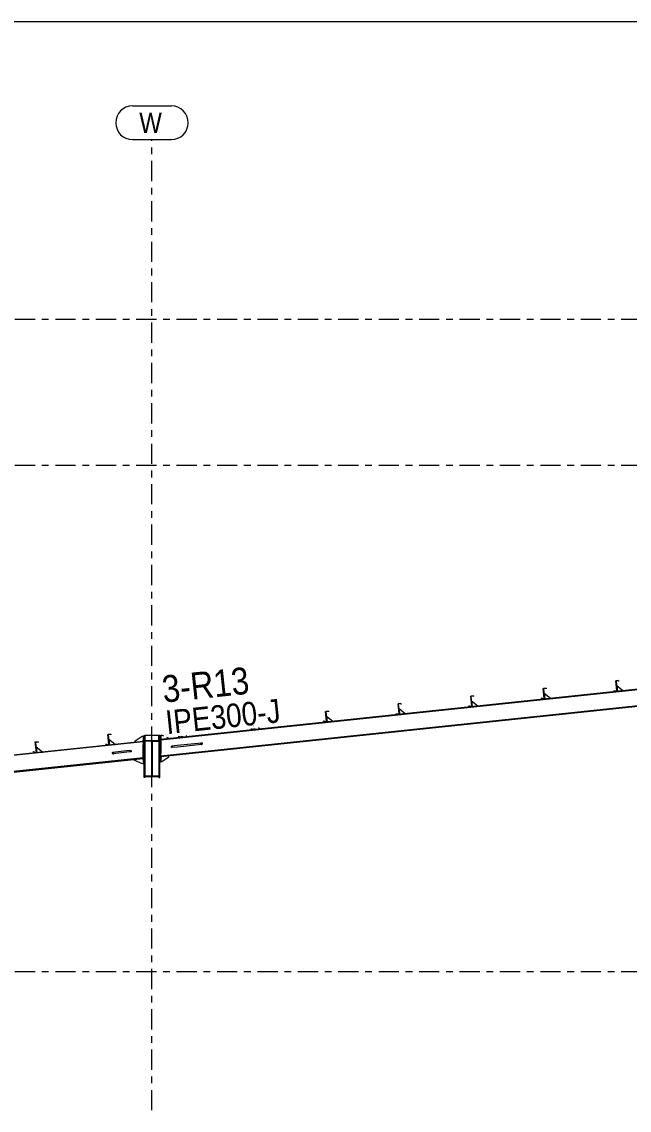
# Model space of a CAD drawing. Header units: millimetres. Extents: x -49 to 773, y -79 to 495.
# Drawn here: x 39 to 129.2, y 333.6 to 495.2 of the extents above; entities that cross this region are included whole.
import ezdxf

# ---------------------------------------------------------------- set-up
doc = ezdxf.new("R2010")
doc.units = ezdxf.units.MM
for name, pattern in [('XKITLINE00', [0]), ('XKITLINE02', [4, 2, -2]), ('XKITLINE03', [6, 3, -1, 1, -1])]:
    doc.linetypes.add(name, pattern=pattern)
for name, color, linetype, lineweight in [('DrawingSheet', 5, 'Continuous', 0), ('Part', 2, 'Continuous', 0), ('PartMark', 7, 'Continuous', 0), ('S-grid', 1, 'Continuous', 0)]:
    doc.layers.add(name, color=color, linetype=linetype, lineweight=lineweight)
doc.styles.add('ARIAL', font='ARIAL.TTF')

# ---------------------------------------------------------------- blocks, each defined once
blk = doc.blocks.new('*A252')
at = {"layer": 'Part'}
blk.add_hatch(color=3, dxfattribs=at).paths.add_polyline_path([(94.89, 393.95), (95.3, 393.99), (95.32, 393.87), (95.3, 393.87), (95.29, 393.98), (94.91, 393.93), (95.06, 392.44), (94.65, 392.4), (94.64, 392.52), (94.65, 392.52), (94.66, 392.41), (95.05, 392.45)], flags=17)
blk = doc.blocks.new('*A253')
at = {"layer": 'Part'}
blk.add_hatch(color=3, dxfattribs=at).paths.add_polyline_path([(73.34, 391.68), (73.76, 391.72), (73.77, 391.59), (73.75, 391.59), (73.74, 391.7), (73.36, 391.66), (73.52, 390.17), (73.1, 390.13), (73.09, 390.25), (73.1, 390.25), (73.11, 390.14), (73.5, 390.18)], flags=17)
blk = doc.blocks.new('*A254')
at = {"layer": 'Part'}
blk.add_hatch(color=3, dxfattribs=at).paths.add_polyline_path([(105.66, 395.08), (106.08, 395.13), (106.09, 395), (106.08, 395), (106.06, 395.11), (105.68, 395.07), (105.84, 393.58), (105.42, 393.53), (105.41, 393.66), (105.42, 393.66), (105.44, 393.55), (105.82, 393.59)], flags=17)
blk = doc.blocks.new('*A255')
at = {"layer": 'Part'}
blk.add_hatch(color=3, dxfattribs=at).paths.add_polyline_path([(84.12, 392.81), (84.53, 392.86), (84.54, 392.73), (84.53, 392.73), (84.52, 392.84), (84.13, 392.8), (84.29, 391.31), (83.88, 391.26), (83.86, 391.39), (83.88, 391.39), (83.89, 391.28), (84.27, 391.32)], flags=17)
blk = doc.blocks.new('*A256')
at = {"layer": 'Part'}
blk.add_hatch(color=3, dxfattribs=at).paths.add_polyline_path([(62.57, 390.54), (62.98, 390.58), (63, 390.46), (62.98, 390.46), (62.97, 390.57), (62.58, 390.53), (62.74, 389.03), (62.33, 388.99), (62.31, 389.11), (62.33, 389.11), (62.34, 389.01), (62.73, 389.05)], flags=17)
blk = doc.blocks.new('*A257')
at = {"layer": 'Part'}
blk.add_hatch(color=3, dxfattribs=at).paths.add_polyline_path([(65.77, 388.1), (65.83, 388.07), (65.86, 388.02), (65.84, 387.97), (65.79, 387.92), (65.71, 387.9), (65.62, 387.9), (65.56, 387.94), (65.53, 387.99), (65.55, 388.04), (65.6, 388.08), (65.68, 388.11)], flags=17)
blk = doc.blocks.new('*A258')
at = {"layer": 'Part'}
blk.add_hatch(color=3, dxfattribs=at).paths.add_polyline_path([(57.29, 383.07), (57.29, 383.17), (59.38, 383.17), (59.38, 383.07)], flags=17)
blk = doc.blocks.new('*A259')
at = {"layer": 'Part'}
blk.add_hatch(color=3, dxfattribs=at).paths.add_polyline_path([(57.29, 388.38), (57.29, 388.48), (59.38, 388.48), (59.38, 388.38)], flags=17)
blk = doc.blocks.new('*A260')
at = {"layer": 'Part'}
blk.add_hatch(color=3, dxfattribs=at).paths.add_polyline_path([(73.34, 391.68), (73.76, 391.72), (73.77, 391.59), (73.75, 391.59), (73.74, 391.7), (73.36, 391.66), (73.52, 390.17), (73.1, 390.13), (73.09, 390.25), (73.1, 390.25), (73.11, 390.14), (73.5, 390.18)], flags=17)
blk = doc.blocks.new('*A261')
at = {"layer": 'Part'}
blk.add_hatch(color=3, dxfattribs=at).paths.add_polyline_path([(94.89, 393.95), (95.3, 393.99), (95.32, 393.87), (95.3, 393.87), (95.29, 393.98), (94.91, 393.93), (95.06, 392.44), (94.65, 392.4), (94.64, 392.52), (94.65, 392.52), (94.66, 392.41), (95.05, 392.45)], flags=17)
blk = doc.blocks.new('*A262')
at = {"layer": 'Part'}
blk.add_hatch(color=3, dxfattribs=at).paths.add_polyline_path([(105.66, 395.08), (106.08, 395.13), (106.09, 395), (106.08, 395), (106.06, 395.11), (105.68, 395.07), (105.84, 393.58), (105.42, 393.53), (105.41, 393.66), (105.42, 393.66), (105.44, 393.55), (105.82, 393.59)], flags=17)
blk = doc.blocks.new('*A263')
at = {"layer": 'Part'}
blk.add_hatch(color=3, dxfattribs=at).paths.add_polyline_path([(84.12, 392.81), (84.53, 392.86), (84.54, 392.73), (84.53, 392.73), (84.52, 392.84), (84.13, 392.8), (84.29, 391.31), (83.88, 391.26), (83.86, 391.39), (83.88, 391.39), (83.89, 391.28), (84.27, 391.32)], flags=17)
blk = doc.blocks.new('*A264')
at = {"layer": 'Part'}
blk.add_hatch(color=3, dxfattribs=at).paths.add_polyline_path([(62.57, 390.54), (62.98, 390.58), (63, 390.46), (62.98, 390.46), (62.97, 390.57), (62.58, 390.53), (62.74, 389.03), (62.33, 388.99), (62.31, 389.11), (62.33, 389.11), (62.34, 389.01), (62.73, 389.05)], flags=17)
blk = doc.blocks.new('*A265')
at = {"layer": 'Part'}
blk.add_hatch(color=3, dxfattribs=at).paths.add_polyline_path([(58.31, 383.17), (58.31, 388.38), (58.35, 388.38), (58.35, 383.17)], flags=17)
blk = doc.blocks.new('*A276')
at = {"layer": 'Part'}
blk.add_hatch(color=3, dxfattribs=at).paths.add_polyline_path([(51.79, 389.4), (52.21, 389.45), (52.22, 389.32), (52.21, 389.32), (52.2, 389.43), (51.81, 389.39), (51.97, 387.9), (51.55, 387.85), (51.54, 387.98), (51.56, 387.98), (51.57, 387.87), (51.95, 387.91)], flags=17)
blk = doc.blocks.new('*A277')
at = {"layer": 'Part'}
blk.add_hatch(color=3, dxfattribs=at).paths.add_polyline_path([(41.02, 388.27), (41.44, 388.31), (41.45, 388.19), (41.43, 388.18), (41.42, 388.29), (41.04, 388.25), (41.2, 386.76), (40.78, 386.72), (40.77, 386.84), (40.78, 386.84), (40.79, 386.73), (41.18, 386.77)], flags=17)
blk = doc.blocks.new('*A278')
at = {"layer": 'Part'}
blk.add_hatch(color=3, dxfattribs=at).paths.add_polyline_path([(52.62, 386.71), (52.67, 386.68), (52.69, 386.63), (52.68, 386.58), (52.64, 386.53), (52.57, 386.51), (52.51, 386.52), (52.46, 386.55), (52.44, 386.6), (52.45, 386.66), (52.49, 386.7), (52.55, 386.72)], flags=17)
blk = doc.blocks.new('*A279')
at = {"layer": 'Part'}
blk.add_hatch(color=3, dxfattribs=at).paths.add_polyline_path([(51.79, 389.4), (52.21, 389.45), (52.22, 389.32), (52.21, 389.32), (52.2, 389.43), (51.81, 389.39), (51.97, 387.9), (51.55, 387.85), (51.54, 387.98), (51.56, 387.98), (51.57, 387.87), (51.95, 387.91)], flags=17)
blk = doc.blocks.new('*A280')
at = {"layer": 'Part'}
blk.add_hatch(color=3, dxfattribs=at).paths.add_polyline_path([(41.02, 388.27), (41.44, 388.31), (41.45, 388.19), (41.43, 388.18), (41.42, 388.29), (41.04, 388.25), (41.2, 386.76), (40.78, 386.72), (40.77, 386.84), (40.78, 386.84), (40.79, 386.73), (41.18, 386.77)], flags=17)
blk = doc.blocks.new('*A282')
at = {"layer": 'Part'}
blk.add_hatch(color=3, dxfattribs=at).paths.add_polyline_path([(127.21, 397.36), (127.62, 397.4), (127.64, 397.28), (127.62, 397.28), (127.61, 397.38), (127.23, 397.34), (127.38, 395.85), (126.97, 395.81), (126.96, 395.93), (126.97, 395.93), (126.98, 395.82), (127.37, 395.86)], flags=17)
blk = doc.blocks.new('*A283')
at = {"layer": 'Part'}
blk.add_hatch(color=3, dxfattribs=at).paths.add_polyline_path([(127.21, 397.36), (127.62, 397.4), (127.64, 397.28), (127.62, 397.28), (127.61, 397.38), (127.23, 397.34), (127.38, 395.85), (126.97, 395.81), (126.96, 395.93), (126.97, 395.93), (126.98, 395.82), (127.37, 395.86)], flags=17)
blk = doc.blocks.new('*A295')
at = {"layer": 'Part'}
blk.add_hatch(color=3, dxfattribs=at).paths.add_polyline_path([(116.44, 396.22), (116.85, 396.26), (116.86, 396.14), (116.85, 396.14), (116.84, 396.25), (116.45, 396.21), (116.61, 394.71), (116.2, 394.67), (116.18, 394.79), (116.2, 394.8), (116.21, 394.69), (116.59, 394.73)], flags=17)
blk = doc.blocks.new('*A297')
at = {"layer": 'Part'}
blk.add_hatch(color=3, dxfattribs=at).paths.add_polyline_path([(116.44, 396.22), (116.85, 396.26), (116.86, 396.14), (116.85, 396.14), (116.84, 396.25), (116.45, 396.21), (116.61, 394.71), (116.2, 394.67), (116.18, 394.79), (116.2, 394.8), (116.21, 394.69), (116.59, 394.73)], flags=17)
blk = doc.blocks.new('*A395')
at = {"layer": 'DrawingSheet', "color": 5, "linetype": 'XKITLINE00', "lineweight": 0}
blk.add_line((773.26, 495.23), (-46.74, 495.23), dxfattribs=at)
blk = doc.blocks.new('*A1380')
at = {"layer": 'S-grid', "color": 1, "linetype": 'XKITLINE03', "lineweight": 0}
blk.add_line((-10, 451.06), (252.7, 451.06), dxfattribs=at)
blk = doc.blocks.new('*A1381')
at = {"layer": 'S-grid', "color": 1, "linetype": 'XKITLINE03', "lineweight": 0}
blk.add_line((-10, 429.4), (569.74, 429.4), dxfattribs=at)
blk = doc.blocks.new('*A1382')
at = {"layer": 'S-grid', "color": 1, "linetype": 'XKITLINE03', "lineweight": 0}
blk.add_line((-10, 354.19), (569.74, 354.19), dxfattribs=at)
blk = doc.blocks.new('*A1429')
at = {"layer": 'Part', "color": 2, "linetype": 'XKITLINE00', "lineweight": 0}
for p, q in [((139.44, 397.04), (59.64, 388.62)), ((139.44, 396.96), (59.64, 388.55)), ((139.44, 394.6), (59.64, 386.18)), ((59.64, 386.11), (139.44, 394.52))]:
    blk.add_line(p, q, dxfattribs=at)
at = {"layer": 'Part', "color": 7, "linetype": 'XKITLINE02', "lineweight": 0}
for p, q in [((139.44, 394.52), (139.44, 397.04)), ((59.64, 388.62), (59.64, 386.11))]:
    blk.add_line(p, q, dxfattribs=at)
blk = doc.blocks.new('*A1433')
at = {"layer": 'S-grid', "color": 1, "linetype": 'XKITLINE03', "lineweight": 0}
blk.add_line((58.33, 333.57), (58.33, 477.73), dxfattribs=at)
at = {"layer": 'S-grid', "color": 3, "style": 'ARIAL', "width": 0.85}
blk.add_text('W', height=3, dxfattribs=at).set_placement((56.45, 478.73))
blk = doc.blocks.new('*A1479')
at = {"layer": 'Part', "color": 2, "linetype": 'XKITLINE00', "lineweight": 0}
for p, q in [((57.03, 388.35), (10.26, 383.41)), ((57.03, 388.27), (10.27, 383.34)), ((57.03, 385.91), (10.51, 381)), ((10.52, 380.93), (57.03, 385.83))]:
    blk.add_line(p, q, dxfattribs=at)
at = {"layer": 'Part', "color": 7, "linetype": 'XKITLINE02', "lineweight": 0}
for p, q in [((57.03, 385.83), (57.03, 388.35)), ((10.26, 383.41), (10.52, 380.93))]:
    blk.add_line(p, q, dxfattribs=at)
blk = doc.blocks.new('*A1480')
at = {"layer": 'Part', "color": 2, "linetype": 'XKITLINE00', "lineweight": 0}
for p, q in [((51.86, 389.31), (51.82, 389.3)), ((52.02, 387.82), (51.86, 389.31)), ((51.97, 387.9), (51.98, 387.81))]:
    blk.add_line(p, q, dxfattribs=at)
at = {"layer": 'Part', "color": 7, "linetype": 'XKITLINE02', "lineweight": 0}
for p, q in [((51.82, 389.3), (51.97, 387.9)), ((51.98, 387.81), (52.02, 387.82))]:
    blk.add_line(p, q, dxfattribs=at)
blk = doc.blocks.new('*A1481')
at = {"layer": 'Part', "color": 2, "linetype": 'XKITLINE00', "lineweight": 0}
blk.add_line((52.85, 387.9), (51.93, 388.65), dxfattribs=at)
at = {"layer": 'Part', "color": 7, "linetype": 'XKITLINE02', "lineweight": 0}
for p, q in [((51.93, 388.65), (52.02, 387.82)), ((52.02, 387.82), (52.85, 387.9))]:
    blk.add_line(p, q, dxfattribs=at)
blk = doc.blocks.new('*A1482')
at = {"layer": 'Part', "color": 2, "linetype": 'XKITLINE00', "lineweight": 0}
for p, q in [((41.09, 388.17), (41.05, 388.17)), ((41.25, 386.68), (41.09, 388.17)), ((41.2, 386.76), (41.2, 386.68))]:
    blk.add_line(p, q, dxfattribs=at)
at = {"layer": 'Part', "color": 7, "linetype": 'XKITLINE02', "lineweight": 0}
for p, q in [((41.05, 388.17), (41.2, 386.76)), ((41.2, 386.68), (41.25, 386.68))]:
    blk.add_line(p, q, dxfattribs=at)
blk = doc.blocks.new('*A1483')
at = {"layer": 'Part', "color": 2, "linetype": 'XKITLINE00', "lineweight": 0}
blk.add_line((42.07, 386.77), (41.16, 387.51), dxfattribs=at)
at = {"layer": 'Part', "color": 7, "linetype": 'XKITLINE02', "lineweight": 0}
for p, q in [((41.16, 387.51), (41.25, 386.68)), ((41.25, 386.68), (42.07, 386.77))]:
    blk.add_line(p, q, dxfattribs=at)
blk = doc.blocks.new('*A1484')
at = {"layer": 'Part', "color": 2, "linetype": 'XKITLINE00', "lineweight": 0}
for p, q in [((94.89, 393.95), (95.3, 393.99)), ((95.05, 392.45), (94.89, 393.95)), ((95.29, 393.98), (94.91, 393.93)), ((94.91, 393.93), (95.06, 392.44)), ((95.3, 393.87), (95.29, 393.98)), ((95.3, 393.99), (95.32, 393.87)), ((95.32, 393.87), (95.3, 393.87)), ((94.65, 392.4), (94.64, 392.52)), ((94.64, 392.52), (94.65, 392.52)), ((94.65, 392.52), (94.66, 392.41)), ((95.06, 392.44), (94.65, 392.4)), ((94.66, 392.41), (95.05, 392.45))]:
    blk.add_line(p, q, dxfattribs=at)
blk = doc.blocks.new('*A1485')
at = {"layer": 'Part', "color": 2, "linetype": 'XKITLINE00', "lineweight": 0}
for p, q in [((73.09, 390.24), (73.09, 390.25)), ((73.09, 390.25), (73.1, 390.25)), ((73.1, 390.13), (73.09, 390.24)), ((73.1, 390.25), (73.1, 390.24)), ((73.1, 390.24), (73.11, 390.14)), ((73.52, 390.17), (73.1, 390.13)), ((73.11, 390.14), (73.5, 390.18)), ((73.5, 390.18), (73.49, 390.28)), ((73.5, 390.28), (73.52, 390.17))]:
    blk.add_line(p, q, dxfattribs=at)
blk = doc.blocks.new('*A1486')
at = {"layer": 'Part', "color": 2, "linetype": 'XKITLINE00', "lineweight": 0}
for p, q in [((105.66, 395.08), (106.08, 395.13)), ((105.82, 393.59), (105.66, 395.08)), ((106.06, 395.11), (105.68, 395.07)), ((105.68, 395.07), (105.84, 393.58)), ((106.08, 395), (106.06, 395.11)), ((106.08, 395.13), (106.09, 395)), ((106.09, 395), (106.08, 395)), ((105.42, 393.53), (105.41, 393.66)), ((105.41, 393.66), (105.42, 393.66)), ((105.42, 393.66), (105.44, 393.55)), ((105.84, 393.58), (105.42, 393.53)), ((105.44, 393.55), (105.82, 393.59))]:
    blk.add_line(p, q, dxfattribs=at)
blk = doc.blocks.new('*A1487')
at = {"layer": 'Part', "color": 2, "linetype": 'XKITLINE00', "lineweight": 0}
for p, q in [((84.12, 392.81), (84.53, 392.86)), ((84.52, 392.84), (84.13, 392.8)), ((84.53, 392.73), (84.52, 392.84)), ((84.53, 392.86), (84.54, 392.73)), ((83.88, 391.26), (83.86, 391.39)), ((83.86, 391.39), (83.88, 391.39)), ((83.88, 391.39), (83.89, 391.28)), ((84.29, 391.31), (83.88, 391.26)), ((83.89, 391.28), (84.27, 391.32)), ((84.27, 391.32), (84.12, 392.81)), ((84.13, 392.8), (84.29, 391.31)), ((84.54, 392.73), (84.53, 392.73))]:
    blk.add_line(p, q, dxfattribs=at)
blk = doc.blocks.new('*A1488')
at = {"layer": 'Part', "color": 2, "linetype": 'XKITLINE00', "lineweight": 0}
for p, q in [((62.32, 389.1), (62.31, 389.11)), ((62.31, 389.11), (62.33, 389.11)), ((62.33, 388.99), (62.32, 389.1)), ((62.33, 389.11), (62.33, 389.11)), ((62.33, 389.11), (62.34, 389.01)), ((62.74, 389.03), (62.33, 388.99)), ((62.34, 389.01), (62.73, 389.05)), ((62.73, 389.05), (62.72, 389.15)), ((62.73, 389.15), (62.74, 389.03))]:
    blk.add_line(p, q, dxfattribs=at)
blk = doc.blocks.new('*A1489')
at = {"layer": 'Part', "color": 2, "linetype": 'XKITLINE00', "lineweight": 0}
for p, q in [((65.68, 388.11), (62.09, 387.73)), ((65.55, 388.04), (65.53, 387.99)), ((65.53, 387.99), (65.56, 387.94)), ((65.6, 388.08), (65.55, 388.04)), ((65.68, 388.11), (65.6, 388.08)), ((65.77, 388.1), (65.68, 388.11)), ((65.83, 388.07), (65.77, 388.1)), ((65.86, 388.02), (65.83, 388.07)), ((65.84, 387.97), (65.86, 388.02)), ((65.71, 387.9), (62.11, 387.52)), ((65.56, 387.94), (65.62, 387.9)), ((65.62, 387.9), (65.71, 387.9)), ((65.71, 387.9), (65.79, 387.92)), ((65.79, 387.92), (65.84, 387.97))]:
    blk.add_line(p, q, dxfattribs=at)
at = {"layer": 'Part', "color": 7, "linetype": 'XKITLINE02', "lineweight": 0}
for p, q in [((61.22, 387.58), (61.24, 387.62)), ((61.22, 387.53), (61.22, 387.58)), ((61.23, 387.48), (61.22, 387.53)), ((61.26, 387.44), (61.23, 387.48)), ((61.24, 387.62), (61.27, 387.64)), ((61.3, 387.43), (61.26, 387.44)), ((62.09, 387.73), (61.27, 387.64)), ((61.27, 387.64), (61.31, 387.63)), ((62.11, 387.52), (61.3, 387.43)), ((61.33, 387.45), (61.3, 387.43)), ((61.31, 387.63), (61.34, 387.6)), ((61.35, 387.49), (61.33, 387.45)), ((61.34, 387.6), (61.35, 387.54)), ((61.35, 387.54), (61.35, 387.49))]:
    blk.add_line(p, q, dxfattribs=at)
blk = doc.blocks.new('*A1490')
at = {"layer": 'Part', "color": 2, "linetype": 'XKITLINE00', "lineweight": 0}
for p, q in [((57.29, 383.17), (59.38, 383.17)), ((57.29, 383.07), (57.29, 383.17)), ((59.38, 383.17), (59.38, 383.07)), ((59.38, 383.07), (57.29, 383.07))]:
    blk.add_line(p, q, dxfattribs=at)
blk = doc.blocks.new('*A1491')
at = {"layer": 'Part', "color": 2, "linetype": 'XKITLINE00', "lineweight": 0}
for p, q in [((57.29, 388.48), (59.38, 388.48)), ((57.29, 388.38), (57.29, 388.48)), ((59.38, 388.38), (57.29, 388.38)), ((59.38, 388.48), (59.38, 388.38))]:
    blk.add_line(p, q, dxfattribs=at)
blk = doc.blocks.new('*A1492')
at = {"layer": 'Part', "color": 2, "linetype": 'XKITLINE00', "lineweight": 0}
for p, q in [((73.09, 390.24), (73.09, 390.25)), ((73.09, 390.25), (73.1, 390.25)), ((73.1, 390.13), (73.09, 390.24)), ((73.1, 390.25), (73.1, 390.24)), ((73.1, 390.24), (73.11, 390.14)), ((73.52, 390.17), (73.1, 390.13)), ((73.11, 390.14), (73.5, 390.18)), ((73.5, 390.18), (73.49, 390.28)), ((73.5, 390.28), (73.52, 390.17))]:
    blk.add_line(p, q, dxfattribs=at)
blk = doc.blocks.new('*A1493')
at = {"layer": 'Part', "color": 2, "linetype": 'XKITLINE00', "lineweight": 0}
for p, q in [((94.89, 393.95), (95.3, 393.99)), ((95.05, 392.45), (94.89, 393.95)), ((95.29, 393.98), (94.91, 393.93)), ((94.91, 393.93), (95.06, 392.44)), ((95.3, 393.87), (95.29, 393.98)), ((95.3, 393.99), (95.32, 393.87)), ((95.32, 393.87), (95.3, 393.87)), ((94.65, 392.4), (94.64, 392.52)), ((94.64, 392.52), (94.65, 392.52)), ((94.65, 392.52), (94.66, 392.41)), ((95.06, 392.44), (94.65, 392.4)), ((94.66, 392.41), (95.05, 392.45))]:
    blk.add_line(p, q, dxfattribs=at)
blk = doc.blocks.new('*A1494')
at = {"layer": 'Part', "color": 2, "linetype": 'XKITLINE00', "lineweight": 0}
for p, q in [((105.66, 395.08), (106.08, 395.13)), ((105.82, 393.59), (105.66, 395.08)), ((106.06, 395.11), (105.68, 395.07)), ((105.68, 395.07), (105.84, 393.58)), ((106.08, 395), (106.06, 395.11)), ((106.08, 395.13), (106.09, 395)), ((106.09, 395), (106.08, 395)), ((105.42, 393.53), (105.41, 393.66)), ((105.41, 393.66), (105.42, 393.66)), ((105.42, 393.66), (105.44, 393.55)), ((105.84, 393.58), (105.42, 393.53)), ((105.44, 393.55), (105.82, 393.59))]:
    blk.add_line(p, q, dxfattribs=at)
blk = doc.blocks.new('*A1495')
at = {"layer": 'Part', "color": 2, "linetype": 'XKITLINE00', "lineweight": 0}
for p, q in [((84.12, 392.81), (84.53, 392.86)), ((84.52, 392.84), (84.13, 392.8)), ((84.53, 392.73), (84.52, 392.84)), ((84.53, 392.86), (84.54, 392.73)), ((83.88, 391.26), (83.86, 391.39)), ((83.86, 391.39), (83.88, 391.39)), ((83.88, 391.39), (83.89, 391.28)), ((84.29, 391.31), (83.88, 391.26)), ((83.89, 391.28), (84.27, 391.32)), ((84.27, 391.32), (84.12, 392.81)), ((84.13, 392.8), (84.29, 391.31)), ((84.54, 392.73), (84.53, 392.73))]:
    blk.add_line(p, q, dxfattribs=at)
blk = doc.blocks.new('*A1496')
at = {"layer": 'Part', "color": 2, "linetype": 'XKITLINE00', "lineweight": 0}
for p, q in [((62.32, 389.1), (62.31, 389.11)), ((62.31, 389.11), (62.33, 389.11)), ((62.33, 388.99), (62.32, 389.1)), ((62.33, 389.11), (62.33, 389.11)), ((62.33, 389.11), (62.34, 389.01)), ((62.74, 389.03), (62.33, 388.99)), ((62.34, 389.01), (62.73, 389.05)), ((62.73, 389.05), (62.72, 389.15)), ((62.73, 389.15), (62.74, 389.03))]:
    blk.add_line(p, q, dxfattribs=at)
blk = doc.blocks.new('*A1497')
at = {"layer": 'Part', "color": 2, "linetype": 'XKITLINE00', "lineweight": 0}
for p, q in [((58.31, 388.38), (58.35, 388.38)), ((58.31, 383.17), (58.31, 388.38)), ((58.35, 388.38), (58.35, 383.17)), ((58.35, 383.17), (58.31, 383.17))]:
    blk.add_line(p, q, dxfattribs=at)
blk = doc.blocks.new('*A1498')
at = {"layer": 'Part', "color": 2, "linetype": 'XKITLINE00', "lineweight": 0}
for p, q in [((59.77, 386.12), (59.64, 385.98)), ((59.64, 385.33), (59.81, 385.35)), ((59.81, 385.35), (60.82, 386.04)), ((60.82, 386.04), (60.8, 386.23))]:
    blk.add_line(p, q, dxfattribs=at)
at = {"layer": 'Part', "color": 7, "linetype": 'XKITLINE02', "lineweight": 0}
for p, q in [((59.64, 385.98), (59.64, 385.33)), ((60.8, 386.23), (59.77, 386.12))]:
    blk.add_line(p, q, dxfattribs=at)
blk = doc.blocks.new('*A1499')
at = {"layer": 'Part', "color": 2, "linetype": 'XKITLINE00', "lineweight": 0}
for p, q in [((59.37, 389.25), (59.37, 388.48)), ((59.5, 389.25), (59.37, 389.25)), ((59.37, 388.38), (59.37, 383.17)), ((59.5, 382.98), (59.5, 389.25)), ((59.37, 383.07), (59.37, 382.98)), ((59.37, 382.98), (59.5, 382.98))]:
    blk.add_line(p, q, dxfattribs=at)
at = {"layer": 'Part', "color": 7, "linetype": 'XKITLINE02', "lineweight": 0}
for p, q in [((59.37, 388.48), (59.37, 388.38)), ((59.37, 383.17), (59.37, 383.07))]:
    blk.add_line(p, q, dxfattribs=at)
blk = doc.blocks.new('*A1500')
at = {"layer": 'Part', "color": 2, "linetype": 'XKITLINE00', "lineweight": 0}
for p, q in [((58.35, 388.25), (58.48, 388.38)), ((58.48, 388.38), (59.38, 388.38)), ((58.48, 383.18), (58.35, 383.3)), ((59.38, 383.18), (58.48, 383.18))]:
    blk.add_line(p, q, dxfattribs=at)
at = {"layer": 'Part', "color": 7, "linetype": 'XKITLINE02', "lineweight": 0}
for p, q in [((58.35, 383.3), (58.35, 388.25)), ((59.38, 388.38), (59.38, 383.18))]:
    blk.add_line(p, q, dxfattribs=at)
blk = doc.blocks.new('*A1501')
at = {"layer": 'Part', "color": 2, "linetype": 'XKITLINE00', "lineweight": 0}
for p, q in [((84.18, 392.72), (84.14, 392.71)), ((84.34, 391.23), (84.18, 392.72)), ((84.29, 391.31), (84.3, 391.22))]:
    blk.add_line(p, q, dxfattribs=at)
at = {"layer": 'Part', "color": 7, "linetype": 'XKITLINE02', "lineweight": 0}
for p, q in [((84.14, 392.71), (84.29, 391.31)), ((84.3, 391.22), (84.34, 391.23))]:
    blk.add_line(p, q, dxfattribs=at)
blk = doc.blocks.new('*A1502')
at = {"layer": 'Part', "color": 2, "linetype": 'XKITLINE00', "lineweight": 0}
for p, q in [((59.52, 385.33), (59.52, 389.25)), ((59.52, 389.25), (59.64, 389.25)), ((59.64, 385.33), (59.64, 389.25)), ((59.64, 385.33), (59.52, 385.33))]:
    blk.add_line(p, q, dxfattribs=at)
blk = doc.blocks.new('*A1503')
at = {"layer": 'Part', "color": 2, "linetype": 'XKITLINE00', "lineweight": 0}
for p, q in [((59.74, 389.26), (59.64, 389.25)), ((59.64, 388.75), (59.77, 388.63)), ((60.09, 389.11), (59.74, 389.26)), ((60.88, 388.79), (60.56, 388.92)), ((60.88, 388.75), (60.88, 388.79))]:
    blk.add_line(p, q, dxfattribs=at)
at = {"layer": 'Part', "color": 7, "linetype": 'XKITLINE02', "lineweight": 0}
for p, q in [((59.64, 389.25), (59.64, 388.75)), ((59.77, 388.63), (60.88, 388.75))]:
    blk.add_line(p, q, dxfattribs=at)
blk = doc.blocks.new('*A1504')
at = {"layer": 'Part', "color": 2, "linetype": 'XKITLINE00', "lineweight": 0}
blk.add_line((85.17, 391.31), (84.25, 392.06), dxfattribs=at)
at = {"layer": 'Part', "color": 7, "linetype": 'XKITLINE02', "lineweight": 0}
for p, q in [((84.25, 392.06), (84.34, 391.23)), ((84.34, 391.23), (85.17, 391.31))]:
    blk.add_line(p, q, dxfattribs=at)
blk = doc.blocks.new('*A1505')
at = {"layer": 'Part', "color": 7, "linetype": 'XKITLINE02', "lineweight": 0}
for p, q in [((73.5, 390.28), (73.52, 390.17)), ((73.52, 390.09), (73.57, 390.09))]:
    blk.add_line(p, q, dxfattribs=at)
at = {"layer": 'Part', "color": 2, "linetype": 'XKITLINE00', "lineweight": 0}
for p, q in [((73.52, 390.17), (73.52, 390.09)), ((73.57, 390.09), (73.55, 390.29))]:
    blk.add_line(p, q, dxfattribs=at)
blk = doc.blocks.new('*A1506')
at = {"layer": 'Part', "color": 7, "linetype": 'XKITLINE02', "lineweight": 0}
for p, q in [((73.55, 390.29), (73.57, 390.09)), ((73.57, 390.09), (74.39, 390.18))]:
    blk.add_line(p, q, dxfattribs=at)
at = {"layer": 'Part', "color": 2, "linetype": 'XKITLINE00', "lineweight": 0}
blk.add_line((74.39, 390.18), (74.17, 390.36), dxfattribs=at)
blk = doc.blocks.new('*A1507')
at = {"layer": 'Part', "color": 7, "linetype": 'XKITLINE02', "lineweight": 0}
for p, q in [((62.73, 389.15), (62.74, 389.03)), ((62.75, 388.95), (62.79, 388.95))]:
    blk.add_line(p, q, dxfattribs=at)
at = {"layer": 'Part', "color": 2, "linetype": 'XKITLINE00', "lineweight": 0}
for p, q in [((62.74, 389.03), (62.75, 388.95)), ((62.79, 388.95), (62.77, 389.15))]:
    blk.add_line(p, q, dxfattribs=at)
blk = doc.blocks.new('*A1508')
at = {"layer": 'Part', "color": 7, "linetype": 'XKITLINE02', "lineweight": 0}
for p, q in [((62.77, 389.15), (62.79, 388.95)), ((62.79, 388.95), (63.62, 389.04))]:
    blk.add_line(p, q, dxfattribs=at)
at = {"layer": 'Part', "color": 2, "linetype": 'XKITLINE00', "lineweight": 0}
blk.add_line((63.62, 389.04), (63.4, 389.22), dxfattribs=at)
blk = doc.blocks.new('*A1509')
at = {"layer": 'Part', "color": 2, "linetype": 'XKITLINE00', "lineweight": 0}
for p, q in [((94.96, 393.85), (94.91, 393.85)), ((95.11, 392.36), (94.96, 393.85)), ((95.06, 392.44), (95.07, 392.36))]:
    blk.add_line(p, q, dxfattribs=at)
at = {"layer": 'Part', "color": 7, "linetype": 'XKITLINE02', "lineweight": 0}
for p, q in [((94.91, 393.85), (95.06, 392.44)), ((95.07, 392.36), (95.11, 392.36))]:
    blk.add_line(p, q, dxfattribs=at)
blk = doc.blocks.new('*A1510')
at = {"layer": 'Part', "color": 2, "linetype": 'XKITLINE00', "lineweight": 0}
blk.add_line((95.94, 392.45), (95.03, 393.19), dxfattribs=at)
at = {"layer": 'Part', "color": 7, "linetype": 'XKITLINE02', "lineweight": 0}
for p, q in [((95.03, 393.19), (95.11, 392.36)), ((95.11, 392.36), (95.94, 392.45))]:
    blk.add_line(p, q, dxfattribs=at)
blk = doc.blocks.new('*A1511')
at = {"layer": 'Part', "color": 2, "linetype": 'XKITLINE00', "lineweight": 0}
for p, q in [((105.73, 394.99), (105.69, 394.99)), ((105.89, 393.5), (105.73, 394.99)), ((105.84, 393.58), (105.85, 393.49))]:
    blk.add_line(p, q, dxfattribs=at)
at = {"layer": 'Part', "color": 7, "linetype": 'XKITLINE02', "lineweight": 0}
for p, q in [((105.69, 394.99), (105.84, 393.58)), ((105.85, 393.49), (105.89, 393.5))]:
    blk.add_line(p, q, dxfattribs=at)
blk = doc.blocks.new('*A1512')
at = {"layer": 'Part', "color": 2, "linetype": 'XKITLINE00', "lineweight": 0}
blk.add_line((106.72, 393.59), (105.8, 394.33), dxfattribs=at)
at = {"layer": 'Part', "color": 7, "linetype": 'XKITLINE02', "lineweight": 0}
for p, q in [((105.8, 394.33), (105.89, 393.5)), ((105.89, 393.5), (106.72, 393.59))]:
    blk.add_line(p, q, dxfattribs=at)
blk = doc.blocks.new('*A1536')
at = {"layer": 'Part', "color": 2, "linetype": 'XKITLINE00', "lineweight": 0}
for p, q in [((51.54, 387.98), (51.56, 387.98)), ((51.56, 387.98), (51.57, 387.87)), ((51.79, 389.4), (52.21, 389.45)), ((51.95, 387.91), (51.79, 389.4)), ((52.2, 389.43), (51.81, 389.39)), ((51.81, 389.39), (51.97, 387.9)), ((52.21, 389.32), (52.2, 389.43)), ((52.21, 389.45), (52.22, 389.32)), ((52.22, 389.32), (52.21, 389.32)), ((51.55, 387.85), (51.54, 387.98)), ((51.97, 387.9), (51.55, 387.85)), ((51.57, 387.87), (51.95, 387.91))]:
    blk.add_line(p, q, dxfattribs=at)
blk = doc.blocks.new('*A1537')
at = {"layer": 'Part', "color": 2, "linetype": 'XKITLINE00', "lineweight": 0}
for p, q in [((41.02, 388.27), (41.44, 388.31)), ((41.18, 386.77), (41.02, 388.27)), ((41.42, 388.29), (41.04, 388.25)), ((41.04, 388.25), (41.2, 386.76)), ((41.43, 388.18), (41.42, 388.29)), ((41.45, 388.19), (41.43, 388.18)), ((41.44, 388.31), (41.45, 388.19)), ((40.78, 386.72), (40.77, 386.84)), ((40.77, 386.84), (40.78, 386.84)), ((40.78, 386.84), (40.79, 386.73)), ((41.2, 386.76), (40.78, 386.72)), ((40.79, 386.73), (41.18, 386.77))]:
    blk.add_line(p, q, dxfattribs=at)
blk = doc.blocks.new('*A1538')
at = {"layer": 'Part', "color": 2, "linetype": 'XKITLINE00', "lineweight": 0}
for p, q in [((52.45, 386.66), (52.44, 386.6)), ((52.44, 386.6), (52.46, 386.55)), ((52.49, 386.7), (52.45, 386.66)), ((52.46, 386.55), (52.51, 386.52)), ((52.55, 386.72), (52.49, 386.7)), ((52.51, 386.52), (52.57, 386.51)), ((54.57, 386.93), (52.55, 386.72)), ((52.62, 386.71), (52.55, 386.72)), ((54.6, 386.73), (52.57, 386.51)), ((52.57, 386.51), (52.64, 386.53)), ((52.67, 386.68), (52.62, 386.71)), ((52.64, 386.53), (52.68, 386.58)), ((52.69, 386.63), (52.67, 386.68)), ((52.68, 386.58), (52.69, 386.63))]:
    blk.add_line(p, q, dxfattribs=at)
at = {"layer": 'Part', "color": 7, "linetype": 'XKITLINE02', "lineweight": 0}
for p, q in [((55.17, 387), (54.57, 386.93)), ((55.19, 386.79), (54.6, 386.73)), ((55.09, 386.88), (55.1, 386.94)), ((55.11, 386.83), (55.09, 386.88)), ((55.1, 386.94), (55.12, 386.98)), ((55.14, 386.8), (55.11, 386.83)), ((55.12, 386.98), (55.17, 387)), ((55.19, 386.79), (55.14, 386.8)), ((55.17, 387), (55.21, 386.99)), ((55.23, 386.81), (55.19, 386.79)), ((55.21, 386.99), (55.24, 386.95)), ((55.26, 386.85), (55.23, 386.81)), ((55.24, 386.95), (55.26, 386.9)), ((55.26, 386.9), (55.26, 386.85))]:
    blk.add_line(p, q, dxfattribs=at)
blk = doc.blocks.new('*A1539')
at = {"layer": 'Part', "color": 2, "linetype": 'XKITLINE00', "lineweight": 0}
for p, q in [((59.37, 389.25), (57.29, 389.25)), ((57.29, 388.61), (57.42, 388.48)), ((59.25, 388.48), (59.37, 388.61))]:
    blk.add_line(p, q, dxfattribs=at)
at = {"layer": 'Part', "color": 7, "linetype": 'XKITLINE02', "lineweight": 0}
for p, q in [((57.29, 389.25), (57.29, 388.61)), ((57.42, 388.48), (59.25, 388.48)), ((59.37, 388.61), (59.37, 389.25))]:
    blk.add_line(p, q, dxfattribs=at)
blk = doc.blocks.new('*A1540')
at = {"layer": 'Part', "color": 2, "linetype": 'XKITLINE00', "lineweight": 0}
for p, q in [((51.54, 387.98), (51.56, 387.98)), ((51.56, 387.98), (51.57, 387.87)), ((51.79, 389.4), (52.21, 389.45)), ((51.95, 387.91), (51.79, 389.4)), ((52.2, 389.43), (51.81, 389.39)), ((51.81, 389.39), (51.97, 387.9)), ((52.21, 389.32), (52.2, 389.43)), ((52.21, 389.45), (52.22, 389.32)), ((52.22, 389.32), (52.21, 389.32)), ((51.55, 387.85), (51.54, 387.98)), ((51.97, 387.9), (51.55, 387.85)), ((51.57, 387.87), (51.95, 387.91))]:
    blk.add_line(p, q, dxfattribs=at)
blk = doc.blocks.new('*A1541')
at = {"layer": 'Part', "color": 2, "linetype": 'XKITLINE00', "lineweight": 0}
for p, q in [((41.02, 388.27), (41.44, 388.31)), ((41.18, 386.77), (41.02, 388.27)), ((41.42, 388.29), (41.04, 388.25)), ((41.04, 388.25), (41.2, 386.76)), ((41.43, 388.18), (41.42, 388.29)), ((41.45, 388.19), (41.43, 388.18)), ((41.44, 388.31), (41.45, 388.19)), ((40.78, 386.72), (40.77, 386.84)), ((40.77, 386.84), (40.78, 386.84)), ((40.78, 386.84), (40.79, 386.73)), ((41.2, 386.76), (40.78, 386.72)), ((40.79, 386.73), (41.18, 386.77))]:
    blk.add_line(p, q, dxfattribs=at)
blk = doc.blocks.new('*A1542')
at = {"layer": 'Part', "color": 7, "linetype": 'XKITLINE02', "lineweight": 0}
for p, q in [((55.78, 385.7), (56.9, 385.82)), ((57.02, 385.71), (57.02, 385.05))]:
    blk.add_line(p, q, dxfattribs=at)
at = {"layer": 'Part', "color": 2, "linetype": 'XKITLINE00', "lineweight": 0}
for p, q in [((55.8, 385.51), (55.78, 385.7)), ((56.94, 385.04), (55.8, 385.51)), ((56.9, 385.82), (57.02, 385.71)), ((57.02, 385.05), (56.94, 385.04))]:
    blk.add_line(p, q, dxfattribs=at)
blk = doc.blocks.new('*A1543')
at = {"layer": 'Part', "color": 2, "linetype": 'XKITLINE00', "lineweight": 0}
for p, q in [((57.17, 382.98), (57.17, 389.25)), ((57.17, 389.25), (57.29, 389.25)), ((57.29, 389.25), (57.29, 388.48)), ((57.29, 388.38), (57.29, 383.17)), ((57.29, 382.98), (57.17, 382.98)), ((57.29, 383.07), (57.29, 382.98))]:
    blk.add_line(p, q, dxfattribs=at)
at = {"layer": 'Part', "color": 7, "linetype": 'XKITLINE02', "lineweight": 0}
for p, q in [((57.29, 388.48), (57.29, 388.38)), ((57.29, 383.17), (57.29, 383.07))]:
    blk.add_line(p, q, dxfattribs=at)
blk = doc.blocks.new('*A1544')
at = {"layer": 'Part', "color": 2, "linetype": 'XKITLINE00', "lineweight": 0}
for p, q in [((58.19, 388.38), (57.29, 388.38)), ((58.19, 388.38), (58.31, 388.25)), ((58.19, 383.18), (57.29, 383.18)), ((58.31, 383.3), (58.19, 383.18))]:
    blk.add_line(p, q, dxfattribs=at)
at = {"layer": 'Part', "color": 7, "linetype": 'XKITLINE02', "lineweight": 0}
for p, q in [((57.29, 388.38), (57.29, 383.18)), ((58.31, 388.25), (58.31, 383.3))]:
    blk.add_line(p, q, dxfattribs=at)
blk = doc.blocks.new('*A1545')
at = {"layer": 'Part', "color": 2, "linetype": 'XKITLINE00', "lineweight": 0}
for p, q in [((55.84, 388.43), (56.86, 389.12)), ((55.86, 388.22), (55.84, 388.43)), ((56.86, 389.12), (57.02, 389.14)), ((56.9, 388.33), (57.02, 388.47))]:
    blk.add_line(p, q, dxfattribs=at)
at = {"layer": 'Part', "color": 7, "linetype": 'XKITLINE02', "lineweight": 0}
for p, q in [((55.86, 388.22), (56.9, 388.33)), ((57.02, 389.14), (57.02, 388.47))]:
    blk.add_line(p, q, dxfattribs=at)
blk = doc.blocks.new('*A1546')
at = {"layer": 'Part', "color": 2, "linetype": 'XKITLINE00', "lineweight": 0}
for p, q in [((57.15, 389.14), (57.02, 389.14)), ((57.02, 389.14), (57.02, 385.05)), ((57.15, 385.05), (57.15, 389.14)), ((57.02, 385.05), (57.15, 385.05))]:
    blk.add_line(p, q, dxfattribs=at)
blk = doc.blocks.new('*A1547')
at = {"layer": 'S-grid', "color": 1, "linetype": 'XKITLINE00', "lineweight": 0}
for p, q in [((55.45, 482.73), (61.22, 482.73)), ((55.45, 477.73), (61.22, 477.73))]:
    blk.add_line(p, q, dxfattribs=at)
for centre, start, end in [((55.45, 480.23), 90, 270), ((61.22, 480.23), 270, 90)]:
    blk.add_arc(centre, 2.5, start, end, dxfattribs=at)
blk = doc.blocks.new('*A1549')
at = {"layer": 'Part', "color": 2, "linetype": 'XKITLINE00', "lineweight": 0}
for p, q in [((127.21, 397.36), (127.62, 397.4)), ((127.37, 395.86), (127.21, 397.36)), ((127.61, 397.38), (127.23, 397.34)), ((127.23, 397.34), (127.38, 395.85)), ((127.62, 397.28), (127.61, 397.38)), ((127.62, 397.4), (127.64, 397.28)), ((127.64, 397.28), (127.62, 397.28)), ((126.97, 395.81), (126.96, 395.93)), ((126.96, 395.93), (126.97, 395.93)), ((126.97, 395.93), (126.98, 395.82)), ((127.38, 395.85), (126.97, 395.81)), ((126.98, 395.82), (127.37, 395.86))]:
    blk.add_line(p, q, dxfattribs=at)
blk = doc.blocks.new('*A1550')
at = {"layer": 'Part', "color": 2, "linetype": 'XKITLINE00', "lineweight": 0}
for p, q in [((127.21, 397.36), (127.62, 397.4)), ((127.37, 395.86), (127.21, 397.36)), ((127.61, 397.38), (127.23, 397.34)), ((127.23, 397.34), (127.38, 395.85)), ((127.62, 397.28), (127.61, 397.38)), ((127.62, 397.4), (127.64, 397.28)), ((127.64, 397.28), (127.62, 397.28)), ((126.97, 395.81), (126.96, 395.93)), ((126.96, 395.93), (126.97, 395.93)), ((126.97, 395.93), (126.98, 395.82)), ((127.38, 395.85), (126.97, 395.81)), ((126.98, 395.82), (127.37, 395.86))]:
    blk.add_line(p, q, dxfattribs=at)
blk = doc.blocks.new('*A1553')
at = {"layer": 'Part', "color": 2, "linetype": 'XKITLINE00', "lineweight": 0}
for p, q in [((127.28, 397.26), (127.24, 397.26)), ((127.43, 395.77), (127.28, 397.26)), ((127.38, 395.85), (127.39, 395.77))]:
    blk.add_line(p, q, dxfattribs=at)
at = {"layer": 'Part', "color": 7, "linetype": 'XKITLINE02', "lineweight": 0}
for p, q in [((127.24, 397.26), (127.38, 395.85)), ((127.39, 395.77), (127.43, 395.77))]:
    blk.add_line(p, q, dxfattribs=at)
blk = doc.blocks.new('*A1598')
at = {"layer": 'Part', "color": 2, "linetype": 'XKITLINE00', "lineweight": 0}
for p, q in [((116.44, 396.22), (116.85, 396.26)), ((116.59, 394.73), (116.44, 396.22)), ((116.84, 396.25), (116.45, 396.21)), ((116.45, 396.21), (116.61, 394.71)), ((116.85, 396.14), (116.84, 396.25)), ((116.85, 396.26), (116.86, 396.14)), ((116.86, 396.14), (116.85, 396.14)), ((116.18, 394.79), (116.2, 394.8)), ((116.2, 394.67), (116.18, 394.79)), ((116.2, 394.8), (116.21, 394.69)), ((116.61, 394.71), (116.2, 394.67)), ((116.21, 394.69), (116.59, 394.73))]:
    blk.add_line(p, q, dxfattribs=at)
blk = doc.blocks.new('*A1600')
at = {"layer": 'Part', "color": 2, "linetype": 'XKITLINE00', "lineweight": 0}
for p, q in [((116.44, 396.22), (116.85, 396.26)), ((116.59, 394.73), (116.44, 396.22)), ((116.84, 396.25), (116.45, 396.21)), ((116.45, 396.21), (116.61, 394.71)), ((116.85, 396.14), (116.84, 396.25)), ((116.85, 396.26), (116.86, 396.14)), ((116.86, 396.14), (116.85, 396.14)), ((116.18, 394.79), (116.2, 394.8)), ((116.2, 394.67), (116.18, 394.79)), ((116.2, 394.8), (116.21, 394.69)), ((116.61, 394.71), (116.2, 394.67)), ((116.21, 394.69), (116.59, 394.73))]:
    blk.add_line(p, q, dxfattribs=at)
blk = doc.blocks.new('*A1601')
at = {"layer": 'Part', "color": 2, "linetype": 'XKITLINE00', "lineweight": 0}
for p, q in [((116.5, 396.13), (116.46, 396.12)), ((116.66, 394.64), (116.5, 396.13)), ((116.61, 394.71), (116.62, 394.63))]:
    blk.add_line(p, q, dxfattribs=at)
at = {"layer": 'Part', "color": 7, "linetype": 'XKITLINE02', "lineweight": 0}
for p, q in [((116.46, 396.12), (116.61, 394.71)), ((116.62, 394.63), (116.66, 394.64))]:
    blk.add_line(p, q, dxfattribs=at)
blk = doc.blocks.new('*A1602')
at = {"layer": 'Part', "color": 2, "linetype": 'XKITLINE00', "lineweight": 0}
blk.add_line((117.49, 394.72), (116.57, 395.46), dxfattribs=at)
at = {"layer": 'Part', "color": 7, "linetype": 'XKITLINE02', "lineweight": 0}
for p, q in [((116.57, 395.46), (116.66, 394.64)), ((116.66, 394.64), (117.49, 394.72))]:
    blk.add_line(p, q, dxfattribs=at)
blk = doc.blocks.new('*A1603')
at = {"layer": 'Part', "color": 2, "linetype": 'XKITLINE00', "lineweight": 0}
blk.add_line((128.26, 395.86), (127.35, 396.6), dxfattribs=at)
at = {"layer": 'Part', "color": 7, "linetype": 'XKITLINE02', "lineweight": 0}
for p, q in [((127.35, 396.6), (127.43, 395.77)), ((127.43, 395.77), (128.26, 395.86))]:
    blk.add_line(p, q, dxfattribs=at)
blk = doc.blocks.new('*A2000')
at = {"layer": 'PartMark', "color": 3, "style": 'ARIAL', "width": 0.85}
blk.add_text('3-R13', height=4, rotation=6.0218, dxfattribs=at).set_placement((60.07, 394.1))
at = {"layer": 'PartMark', "color": 7, "style": 'ARIAL', "width": 0.85}
blk.add_text('IPE300-J', height=3.5, rotation=6.0218, dxfattribs=at).set_placement((60.56, 389.42))

msp = doc.modelspace()

# ---------------------------------------------------------------- block references
at = {"lineweight": 0}
for name in ['*A395', '*A1547', '*A1433', '*A1380', '*A1381', '*A2000', '*A1429', '*A295', '*A297', '*A1598', '*A1600', '*A1601', '*A282', '*A283', '*A1549', '*A1550', '*A1553', '*A1603', '*A254', '*A262', '*A1486', '*A1494', '*A1511', '*A1602', '*A255', '*A263', '*A1487', '*A1495', '*A252', '*A261', '*A1484', '*A1493', '*A1509', '*A1510', '*A1512', '*A253', '*A260', '*A1501', '*A1504', '*A256', '*A264', '*A1485', '*A1492', '*A1505', '*A1506', '*A1479', '*A277', '*A280', '*A1537', '*A1541', '*A1482', '*A276', '*A279', '*A1536', '*A1540', '*A1480', '*A1481', '*A1545', '*A1546', '*A1543', '*A1539', '*A259', '*A1491', '*A1544', '*A265', '*A1497', '*A1500', '*A1499', '*A1502', '*A1503', '*A1489', '*A1488', '*A1496', '*A1507', '*A1508', '*A257', '*A1483', '*A1538', '*A278', '*A1542', '*A1498', '*A258', '*A1490', '*A1382']:
    msp.add_blockref(name, (0, 0), dxfattribs=at)

doc.saveas('drawing.dxf')
